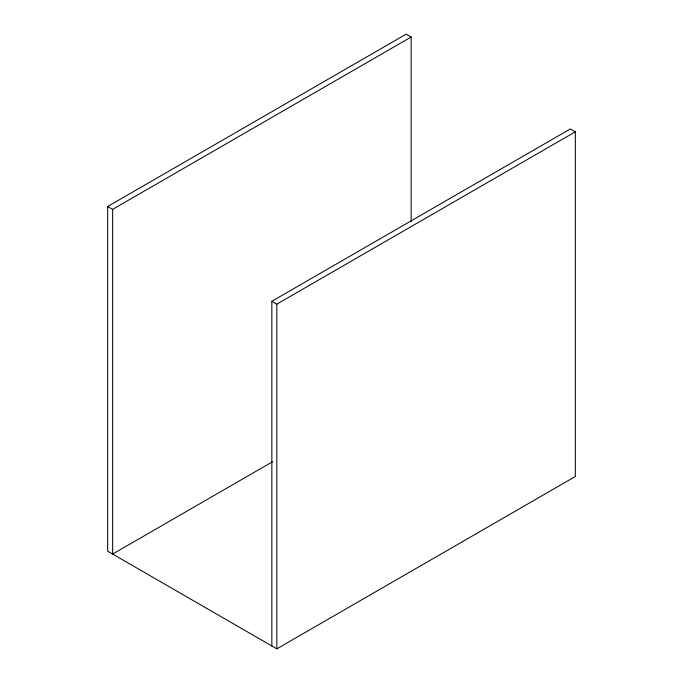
<?xml version="1.0" encoding="UTF-8"?>
<svg xmlns="http://www.w3.org/2000/svg" width="683" height="683" viewBox="0 0 683 683"><rect width="100%" height="100%" fill="white"/><g stroke="black" fill="none" stroke-linecap="round" stroke-linejoin="round"><path stroke-width="1.02" d="M271.851 645.981L271.851 301.28L570.356 128.942L575.334 131.81L575.334 476.503L276.82 648.85L107.666 551.19L107.666 206.497L406.18 34.15L411.149 37.019L411.149 221.642M107.666 206.497L112.644 209.365L411.149 37.019M271.851 301.28L276.82 304.157L575.334 131.81M272.526 461.751L112.644 554.058L112.644 209.365M276.82 304.157L276.82 648.85"/></g></svg>
